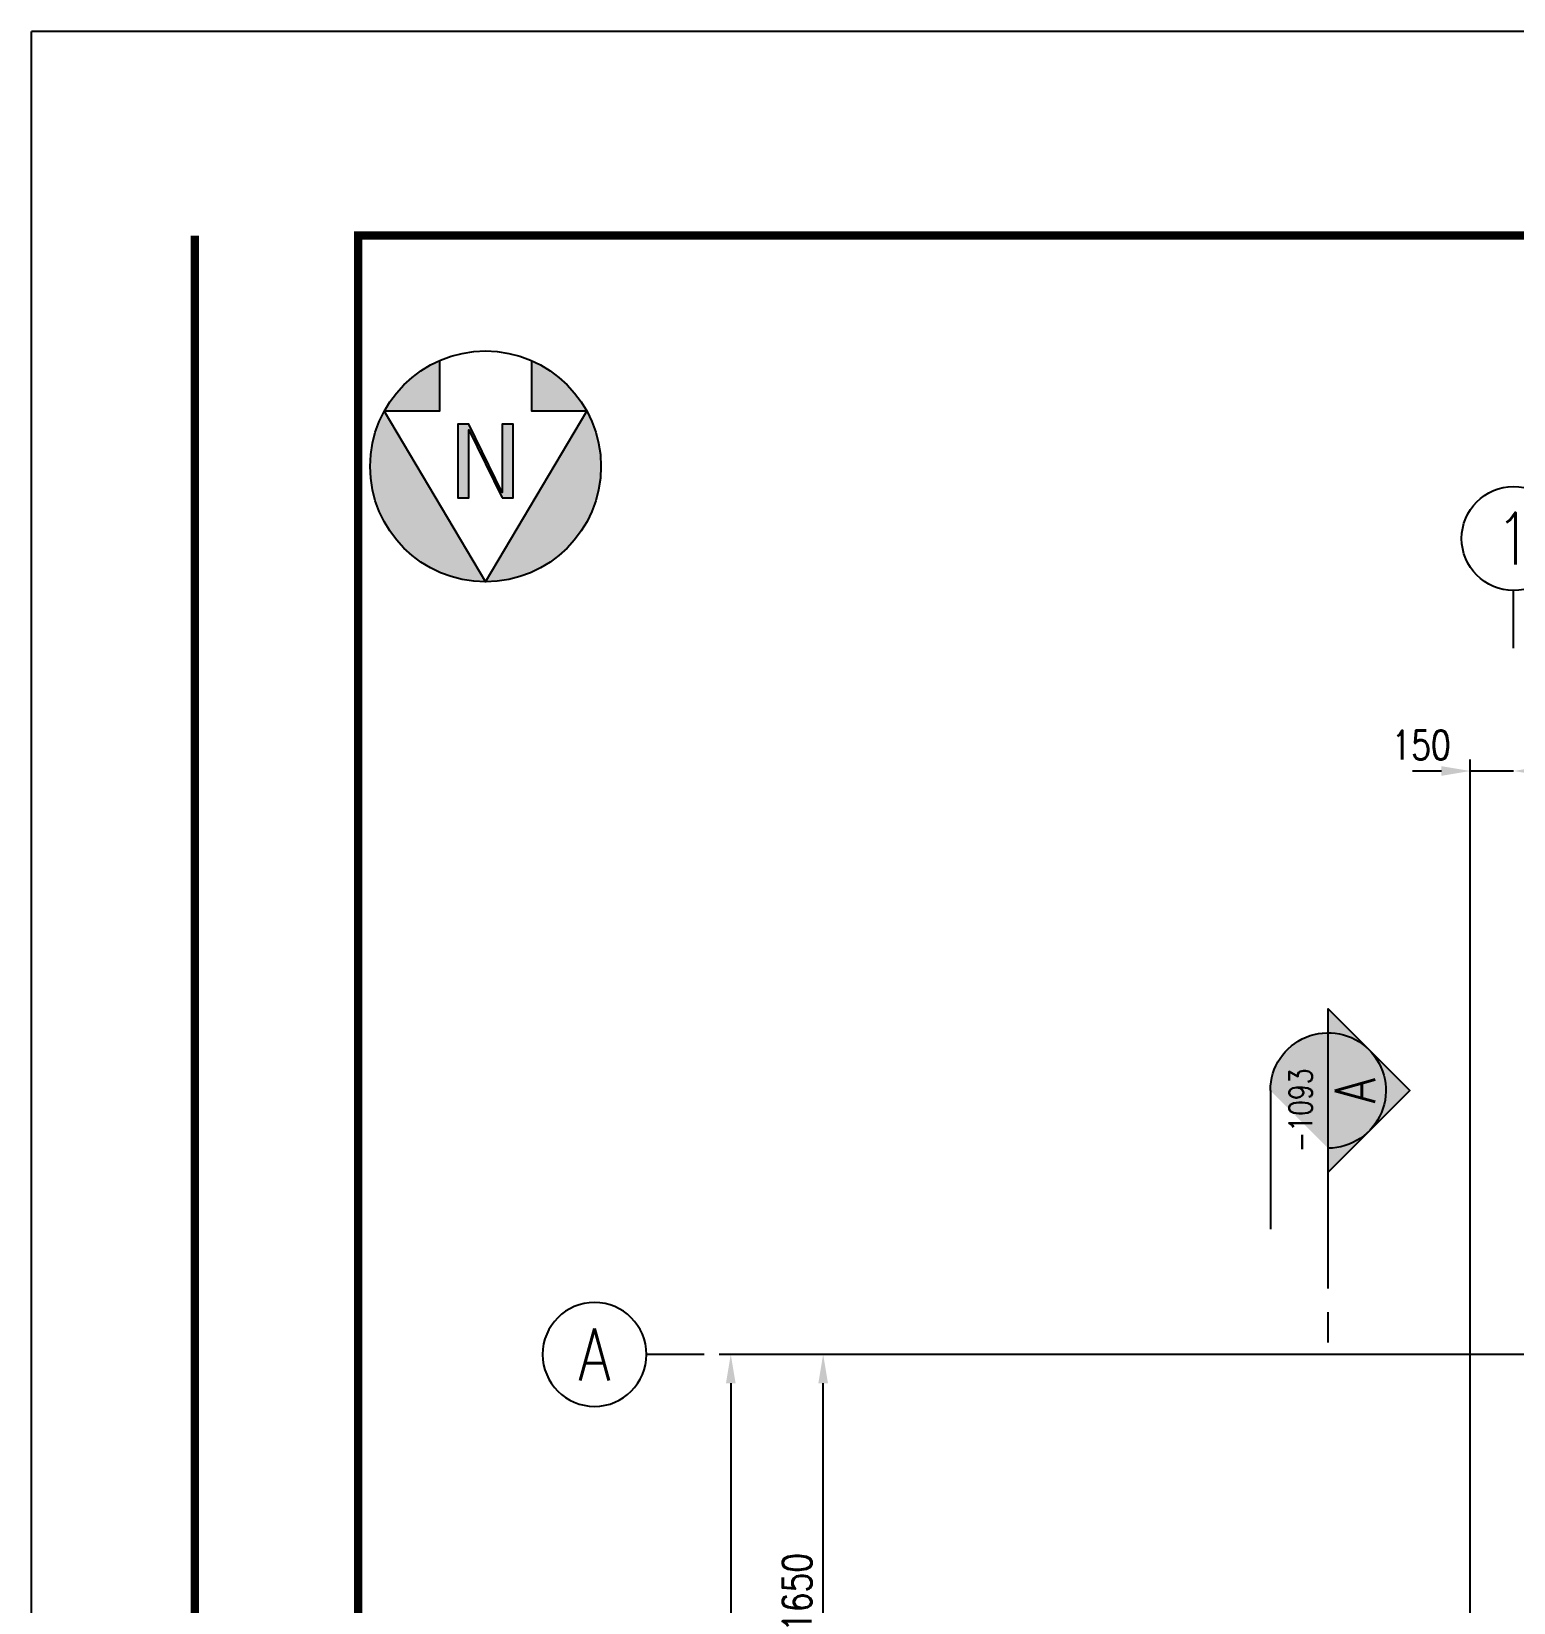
# Model space of a CAD drawing. Header units: millimetres. Extents: x 0 to 232280, y -26939 to 23794.
# Drawn here: x 91015 to 96150, y 18350 to 23794 of the extents above; entities that cross this region are included whole.
import ezdxf
from ezdxf.enums import TextEntityAlignment as Align

# ---------------------------------------------------------------- set-up
doc = ezdxf.new("R2010")
doc.units = ezdxf.units.MM
doc.header["$LTSCALE"] = 30
for name, color, linetype in [('CON-C', 4, 'Continuous'), ('CON-W', 7, 'Continuous'), ('CON-Y', 2, 'Continuous'), ('Dim-W', 7, 'Continuous')]:
    doc.layers.add(name, color=color, linetype=linetype)
doc.styles.add('SIMPLEX', font='simplex.shx', dxfattribs={"width": 0.8})
doc.dimstyles.new('DIM40', dxfattribs={"dimscale": 40, "dimtxt": 2.5, "dimasz": 2.5, "dimexe": 1, "dimexo": 1, "dimgap": 1, "dimtad": 1, "dimdec": 0, "dimdsep": 46, "dimtxsty": 'SIMPLEX', "dimcen": 0, "dimclrd": 7, "dimclre": 7, "dimclrt": 2, "dimadec": 1, "dimazin": 2, "dimtfac": 1, "dimtdec": 0, "dimtix": 1, "dimtmove": 2, "dimatfit": 2, "dimfxl": 1, "dimtolj": 1, "dimtzin": 0, "dimarcsym": 1})

# ---------------------------------------------------------------- blocks, each defined once
blk = doc.blocks.new('northmark')
at = {"layer": 'CON-Y'}
h = blk.add_hatch(color=256, dxfattribs=at)
edge = h.paths.add_edge_path()
edge.add_line((-8.771749226526545, -4.799488054603771), (5.755396159656812e-13, 9.998933447090224))
edge.add_arc((-2.060573933704291e-13, -3.268496584496461e-13), 9.998933447090518, 89.99999999999544, 208.6854020141189)
h = blk.add_hatch(color=256, dxfattribs=at)
edge = h.paths.add_edge_path()
edge.add_line((5.897504706808832e-13, 9.998933447090181), (8.771749226526552, -4.799488054603813))
edge.add_arc((1.918465386552271e-13, -3.268496584496461e-13), 9.998933447090579, 331.3145979858811, 449.9999999999979)
h = blk.add_hatch(color=256, dxfattribs=at)
edge = h.paths.add_edge_path()
edge.add_arc((-7.744915819785092e-13, 6.963318810448982e-13), 9.998933447090561, 208.6854020141255, 246.4218215218044)
edge.add_line((-3.999573378836011, -9.16417387802339), (-3.99957337883599, -4.799488054603799))
edge.add_line((-3.999573378835983, -4.799488054603771), (-8.771749226526541, -4.799488054603771))
edge = h.paths.add_edge_path()
edge.add_line((1.432108111365601, -3.670640774469192), (-1.439846416381137, 2.266883193007367))
edge.add_line((-1.439846416381137, 2.266883193007359), (-1.439846416381137, 2.728676631669181))
edge.add_line((-1.439846416381137, 2.72867663166916), (1.439846416381606, -3.181478292116331))
edge.add_line((1.439846416381577, -3.181478292116324), (1.439846416381577, -3.670640774469213))
blk.add_hatch(color=256, dxfattribs=at).paths.add_polyline_path([(1.432108111365601, -3.670640774469192), (2.399744027302312, -3.670640774469192), (2.39974402730217, 2.72867663166916), (1.439846416381293, 2.72867663166916), (1.439846416381577, -3.181478292116324), (-1.439846416381137, 2.72867663166916), (-2.399744027301928, 2.72867663166916), (-2.399744027301928, -3.670640774469192), (-1.439846416381137, -3.670640774469192), (-1.439846416381137, 2.266883193007359)])
h = blk.add_hatch(color=256, dxfattribs=at)
edge = h.paths.add_edge_path()
edge.add_line((8.771749226526161, -4.799488054603088), (3.999573378836821, -4.799488054603785))
edge.add_line((3.999573378836821, -4.799488054603771), (3.999573378836821, -9.164173878023362))
edge.add_arc((-3.481659405224491e-13, -3.836930773104541e-13), 9.99893344709034, 293.5781784782084, 331.3145979858855)
edge = h.paths.add_edge_path()
edge.add_line((1.432108111365601, -3.670640774469192), (2.399744027302326, -3.670640774469192))
edge.add_line((2.399744027302312, -3.670640774469192), (2.39974402730217, 2.728676631669188))
edge.add_line((2.39974402730217, 2.72867663166916), (1.439846416381279, 2.72867663166916))
edge.add_line((1.439846416381293, 2.72867663166916), (1.439846416381606, -3.67064077446922))
blk.add_lwpolyline([(3.999573378836821, -9.16417387802339), (3.999573378836821, -4.799488054603771), (8.771749226526559, -4.799488054603771), (5.897504706808832e-13, 9.998933447090181), (-8.771749226526545, -4.799488054603771), (-3.999573378835983, -4.799488054603771), (-3.999573378836011, -9.16417387802339)], dxfattribs=at)
blk.add_lwpolyline([(-1.439846416381137, 2.72867663166916), (-2.399744027301928, 2.72867663166916), (-2.399744027301928, -3.670640774469192), (-1.439846416381137, -3.670640774469192), (-1.439846416381137, 2.266883193007359), (1.432108111365601, -3.670640774469192), (2.399744027302312, -3.670640774469192), (2.39974402730217, 2.72867663166916), (1.439846416381293, 2.72867663166916), (1.439846416381577, -3.181478292116324)], close=True, dxfattribs=at)
blk.add_circle((-7.105427357601002e-15, -1.4210854715202e-14), 9.998933447090321, dxfattribs=at)
blk = doc.blocks.new('TITLE')
at = {"color": 7}
for p in [(841, 594.8536585365848), (0, 0)]:
    blk.add_line(p, (0, 594.8536585365848), dxfattribs=at)
at = {"color": 7, "const_width": 0.7073170731707307}
for points in [[(14.14634146340063, 577.1707317073162), (14.14634146340063, 17.68292682926827)], [(823.3170731707312, 577.1707317073162), (27.93902439025055, 577.1707317073162)], [(28.29268292683742, 17.68292682926827), (28.29268292683742, 577.5243902439012)]]:
    blk.add_lwpolyline(points, dxfattribs=at)
blk = doc.blocks.new('*D1501')
at = {"layer": 'DEFPOINTS', "color": 0, "transparency": 16777216}
for p in [(93757.92447781574, 19209.90419663491), (106769.8460261437, 19209.9041966349), (95799.84602614606, 17559.9041966349)]:
    blk.add_point(p, dxfattribs=at)
at = {"layer": 'Dim-W', "color": 7, "linetype": 'ByBlock', "lineweight": -2, "transparency": 16777216}
for p, q in [((106729.8460261437, 19209.9041966349), (93717.92447781574, 19209.90419663491)), ((93757.92447781574, 17659.9041966349), (93757.92447781574, 19109.90419663491)), ((95759.84602614606, 17559.9041966349), (93717.92447781574, 17559.9041966349))]:
    blk.add_line(p, q, dxfattribs=at)
at = {"layer": 'Dim-W', "color": 7, "transparency": 16777216}
for points in [[(93741.25781114907, 19109.90419663491), (93774.59114448242, 19109.90419663491), (93757.92447781574, 19209.90419663491)], [(93741.25781114907, 17659.9041966349), (93774.59114448242, 17659.9041966349), (93757.92447781574, 17559.9041966349)]]:
    blk.add_solid(points, dxfattribs=at)
at = {"layer": 'Dim-W', "color": 2, "transparency": 16777216, "insert": (93667.92447781574, 18384.90419663492), "char_height": 100, "attachment_point": 5, "rotation": 90, "style": 'SIMPLEX'}
blk.add_mtext('\\A1;1650', dxfattribs=at)
blk = doc.blocks.new('*D1502')
at = {"layer": 'DEFPOINTS', "color": 0, "transparency": 16777216}
for p in [(106769.8460261437, 19209.90419663489), (93437.92447781574, 7707.90419663489), (106769.8460261437, 7707.904196634887)]:
    blk.add_point(p, dxfattribs=at)
at = {"layer": 'Dim-W', "color": 7, "linetype": 'ByBlock', "lineweight": -2, "transparency": 16777216}
for p, q in [((106729.8460261437, 19209.90419663489), (93397.92447781574, 19209.90419663489)), ((93437.92447781574, 19109.90419663489), (93437.92447781574, 7807.90419663489)), ((106729.8460261437, 7707.904196634887), (93397.92447781574, 7707.90419663489))]:
    blk.add_line(p, q, dxfattribs=at)
at = {"layer": 'Dim-W', "color": 7, "transparency": 16777216}
for points in [[(93421.25781114907, 19109.90419663489), (93454.59114448242, 19109.90419663489), (93437.92447781574, 19209.90419663489)], [(93421.25781114907, 7807.90419663489), (93454.59114448242, 7807.90419663489), (93437.92447781574, 7707.90419663489)]]:
    blk.add_solid(points, dxfattribs=at)
at = {"layer": 'Dim-W', "color": 2, "transparency": 16777216, "insert": (93347.92447781574, 13458.90419663489), "char_height": 100, "attachment_point": 5, "rotation": 90, "style": 'SIMPLEX'}
blk.add_mtext('\\A1;11502', dxfattribs=at)
blk = doc.blocks.new('col-line')
at = {"layer": 'CON-Y'}
blk.add_line((0, 3), (0, 8), dxfattribs=at)
blk.add_circle((0, 12.5), 4.5, dxfattribs=at)
at = {"layer": 'CON-C', "style": 'SIMPLEX', "width": 0.8}
blk.add_attdef('1', text='', height=4.5, dxfattribs=at).set_placement((0, 12.5), align=Align.MIDDLE_CENTER)
blk = doc.blocks.new('SECMARK1')
at = {"layer": 'CON-Y'}
h = blk.add_hatch(color=256, dxfattribs=at)
edge = h.paths.add_edge_path()
edge.add_line((21.82666666666668, 7.071067811865485), (18.29113276073393, 3.535533905932776))
edge.add_arc((21.82666666666668, 4.707345624410664e-14), 5.000000000000002, 44.99999999999977, 135.0000000000001, ccw=False)
edge.add_line((25.36220057259943, 3.535533905932773), (21.82666666666668, 7.071067811865485))
h = blk.add_hatch(color=256, dxfattribs=at)
edge = h.paths.add_edge_path()
edge.add_line((14.75559885480128, 4.707345624410664e-14), (16.82666666666668, 1.689559442740931e-14))
edge.add_arc((21.82666666666668, 4.618527782440651e-14), 5, 135.0000000000001, 180.0000000000003, ccw=False)
edge.add_line((18.29113276073393, 3.535533905932776), (14.75559885480128, 4.707345624410664e-14))
edge = h.paths.add_edge_path()
edge.add_arc((21.82666666666668, 4.736951571734001e-14), 5, 270, 540.0000000000005)
h = blk.add_hatch(color=256, dxfattribs=at)
edge = h.paths.add_edge_path()
edge.add_line((26.82666666666668, 4.332076805060308e-14), (28.89773447853207, 4.736951571734001e-14))
edge.add_line((28.89773447853207, 4.736951571734001e-14), (25.36220057259943, 3.535533905932773))
edge.add_arc((21.82666666666668, 4.951594689828198e-14), 5, -1.1368683772161603e-13, 44.999999999999716, ccw=False)
at = {"layer": 'CON-C'}
blk.add_line((0, 0), (2.633333333333307, 0), dxfattribs=at)
blk.add_lwpolyline([(4.666666666666639, 0), (28.89773447853207, 4.736951571734001e-14), (21.82666666666668, 7.071067811865485), (14.75559885480128, 4.736951571734001e-14)], dxfattribs=at)
at = {"layer": 'CON-Y'}
blk.add_line((21.82666666666668, -4.999999999999953), (9.823333333333341, -4.999999999999953), dxfattribs=at)
blk.add_arc((21.82666666666668, 4.736951571734001e-14), 5, 270, 180.0000000000004, dxfattribs=at)
at = {"layer": 'CON-C', "style": 'SIMPLEX', "width": 0.8}
blk.add_attdef('TAG', text='', height=3.5, dxfattribs=at).set_placement((21.80333333333334, 0.5800000000000568), align=Align.CENTER)
at = {"layer": 'CON-Y', "style": 'SIMPLEX', "width": 0.8}
blk.add_attdef('H0000-0000', text='', height=2, dxfattribs=at).set_placement((24.66333333333334, -3.379999999999943), align=Align.RIGHT)
blk = doc.blocks.new('*D1472')
at = {"layer": 'DEFPOINTS', "color": 0, "transparency": 16777216}
for p in [(95999.84602614603, 21231.43274654004), (96149.84602614603, 21231.43274654004), (95999.84602614603, 17564.90419663489)]:
    blk.add_point(p, dxfattribs=at)
at = {"layer": 'Dim-W', "color": 7, "linetype": 'ByBlock', "lineweight": -2, "transparency": 16777216}
for p, q in [((95999.84602614603, 17604.90419663489), (95999.84602614603, 21271.43274654004)), ((95899.84602614603, 21231.43274654004), (95799.84602614603, 21231.43274654004)), ((96149.84602614603, 21231.43274654004), (95999.84602614603, 21231.43274654004)), ((96249.84602614603, 21231.43274654004), (96349.84602614603, 21231.43274654004))]:
    blk.add_line(p, q, dxfattribs=at)
at = {"layer": 'Dim-W', "color": 7, "transparency": 16777216}
for points in [[(95899.84602614603, 21248.09941320671), (95899.84602614603, 21214.76607987337), (95999.84602614603, 21231.43274654004)], [(96249.84602614603, 21248.09941320671), (96249.84602614603, 21214.76607987337), (96149.84602614603, 21231.43274654004)]]:
    blk.add_solid(points, dxfattribs=at)
at = {"layer": 'Dim-W', "color": 2, "transparency": 16777216, "insert": (95829.41148776849, 21321.43274654004), "char_height": 100, "attachment_point": 5, "style": 'SIMPLEX'}
blk.add_mtext('\\A1;150', dxfattribs=at)

msp = doc.modelspace()

# ---------------------------------------------------------------- block references
at = {"linetype": 'ByBlock', "xscale": 39.99999999599994, "yscale": 39.99999999599994, "zscale": 39.99999999599994}
msp.add_blockref('TITLE', (91015.14870566528, -4.805032391438372e-05), dxfattribs=at)
at = {"layer": 'CON-W', "xscale": 40, "yscale": 40, "zscale": 40}
msp.add_blockref('col-line', (96149.84602614603, 21537.12549618498), dxfattribs=at).add_auto_attribs({'1': '1'})
at = {"layer": 'CON-W'}
ref = msp.add_blockref('SECMARK1', (95507.23737566514, 19251.37407512746), dxfattribs=dict(at, xscale=-40, yscale=40, zscale=40, rotation=270))
ref.add_attrib('H0000-0000', '-1093', dxfattribs={"layer": 'CON-Y', "height": 80.00000000000003, "rotation": 90, "style": 'SIMPLEX', "width": 0.8}).set_placement((95452.03737566512, 20200.61440285764), align=Align.RIGHT)
ref.add_attrib('TAG', 'A', dxfattribs={"layer": 'CON-C', "height": 140, "rotation": 90, "style": 'SIMPLEX', "width": 0.8}).set_placement((95670.43737566512, 20123.50740846076), align=Align.CENTER)
ref = msp.add_blockref('col-line', (93465.99056838162, 19209.90419663675), dxfattribs=dict(at, xscale=-40, yscale=40, zscale=40, rotation=90))
ref.add_attrib('1', 'A', dxfattribs={"layer": 'CON-C', "height": 180, "style": 'SIMPLEX', "width": 0.8}).set_placement((92965.99056838162, 19209.90419663675), align=Align.MIDDLE_CENTER)
at = {"layer": 'Dim-W', "xscale": 40.00000000000001, "yscale": 40.00000000000001, "zscale": 40.00000000000001, "rotation": 179.9999999999999}
for p in [(92588.28218293289, 22286.82921793369), (92588.28218293289, 22286.82921793361)]:
    msp.add_blockref('northmark', p, dxfattribs=at)

# ---------------------------------------------------------------- dimensions: what is measured, and where the dimension line sits
at = {"layer": 'Dim-W'}
dim = msp.add_linear_dim(base=(95999.84602614603, 21231.43274654004), p1=(96149.84602614603, 21231.43274654004), p2=(95999.84602614603, 17564.90419663489), dimstyle='DIM40', dxfattribs=at)
dim.commit()
dim.dimension.update_dxf_attribs({"geometry": '*D1472', "text_midpoint": (95829.41148776849, 21321.43274654004), "dimtype": 160})
dim = msp.add_linear_dim(base=(93437.92447781574, 7707.90419663489), p1=(106769.8460261437, 19209.90419663489), p2=(106769.8460261437, 7707.904196634887), angle=90, dimstyle='DIM40', override={"dimtmove": 0}, dxfattribs=at)
dim.commit()
dim.dimension.update_dxf_attribs({"geometry": '*D1502', "text_midpoint": (93437.92447781574, 13458.90419663489), "dimtype": 160})
dim = msp.add_linear_dim(base=(93757.92447781574, 19209.90419663491), p1=(95799.84602614606, 17559.9041966349), p2=(106769.8460261437, 19209.9041966349), angle=270, dimstyle='DIM40', dxfattribs=at)
dim.commit()
dim.dimension.update_dxf_attribs({"geometry": '*D1501', "text_midpoint": (93667.92447781574, 18384.90419663492)})

doc.saveas('drawing.dxf')
